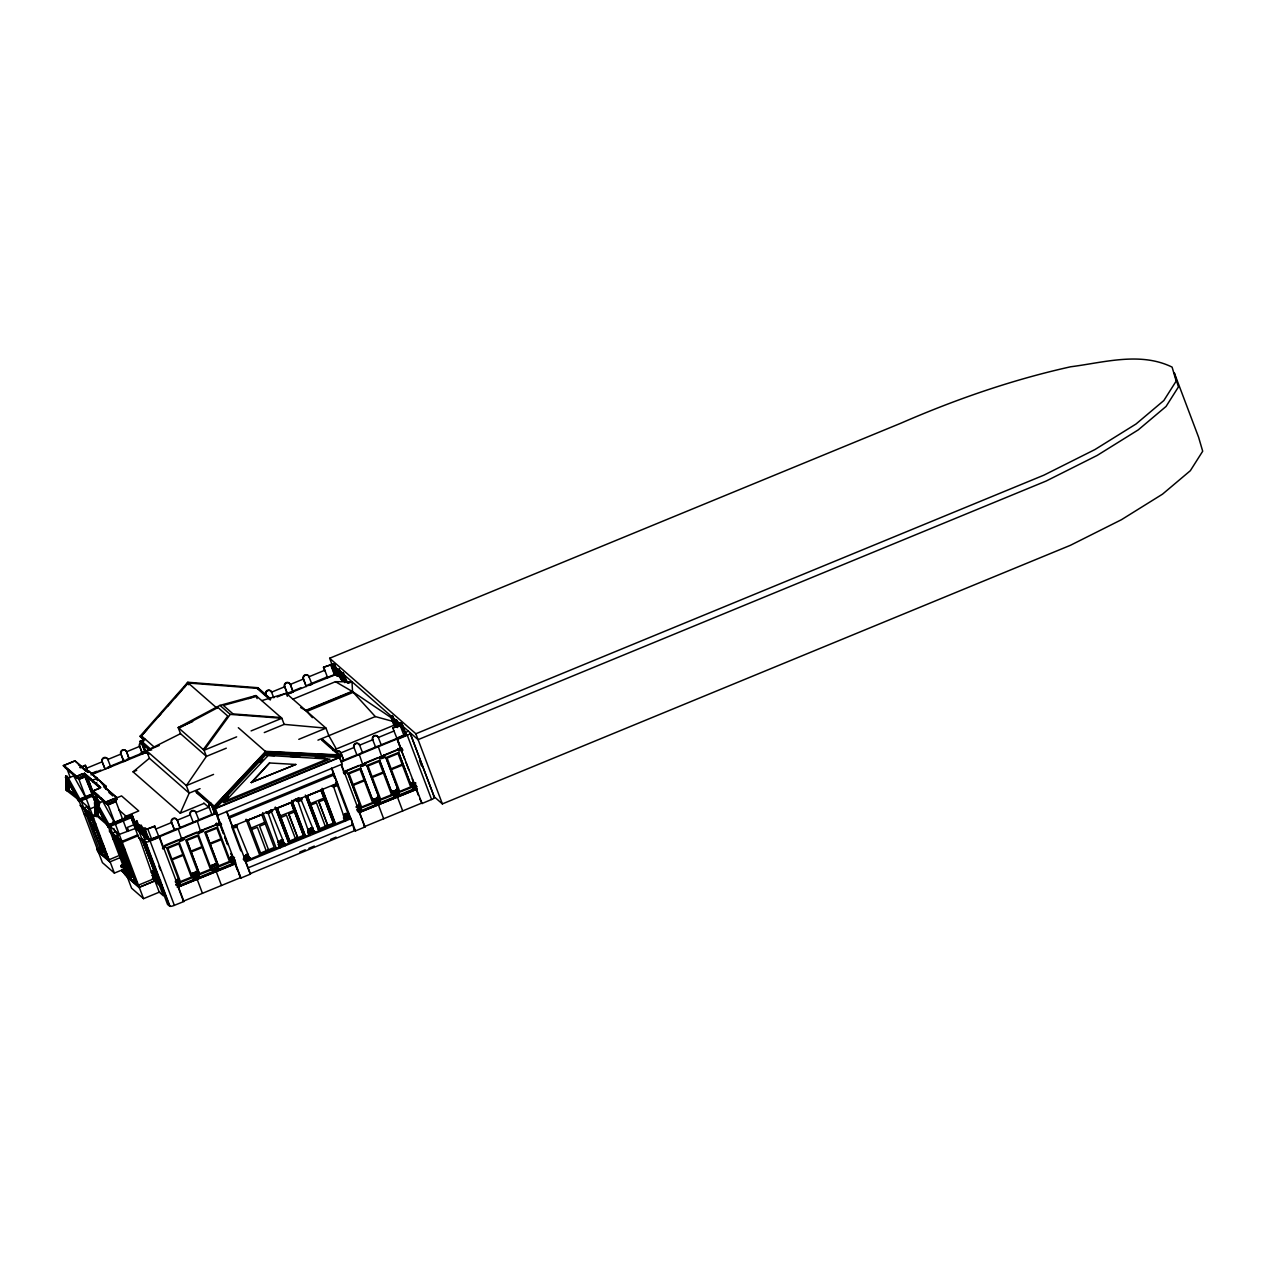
<?xml version="1.0" encoding="UTF-8"?>
<svg xmlns="http://www.w3.org/2000/svg" width="1266" height="1266" viewBox="0 0 1266 1266"><rect width="100%" height="100%" fill="white"/><g stroke="black" fill="none" stroke-linecap="round" stroke-linejoin="round"><path stroke-width="1.5" d="M164.77 845.735L165.482 846.701L164.849 845.356L165.071 846.558L162.887 847.46L164.643 846.274M346.077 771.057C347.58 774.048 346.789 767.702 343.798 773.035M360.857 765.74C365.605 765.693 366.554 763.192 365.288 763.256M379.768 757.622L384.642 756.245L384.326 755.422M142.504 840.402L155.924 875.186L153.044 876.23L155.892 875.059C152.157 876.847 150.638 874.189 155.496 874.046L152.949 875.217M144.277 836.541L144.308 836.335M339.905 757.416L266.699 753.887L265.765 751.371L340.348 754.963L340.791 755.96L339.905 757.416L215.489 808.61L212.561 806.031M203.019 831.651C191.134 836.399 204.38 829.135 203.051 830.892M398.632 750.184C398.869 747.225 400.198 753.048 397.587 749.155M232.422 826.84L232.897 827.284C234.875 823.343 239.685 825.748 236.52 824.736M266.794 812.076L267.743 812.946C273.045 806.426 273.567 814.006 270.924 809.987M295.706 799.4L296.497 799.463M296.466 799.859L297.431 800.729L302.21 798.166L302.115 799.115L301.419 798.166L297.146 800.001L297.668 800.84M336.281 784.967C339.668 785.854 330.236 787.689 332.942 786.123L337.31 784.319L336.076 782.72M372.884 798.909L375.844 798.719L378.043 796.947M378.502 797.817C369.672 801.679 372.758 801.425 378.281 797.612M391.922 791.076L394.881 790.886L397.081 789.114M392.207 791.82C398.458 790.411 398.743 790.221 392.096 791.915M132.629 816.238L132.819 817.061L108.29 827.157L95.678 804.369L96.311 816.681L97.276 816.285L109.24 826.761M193.508 877.955L192.321 875.945L193.603 877.354C208.035 873.603 189.773 875.866 194.521 879.854L199.474 877.813L198.936 876.214M231.52 863.27L232.596 864.187L230.396 860.279L234.653 859.82M397.54 791.503C402.541 793.909 393.425 797.707 392.792 793.798M413.349 789.129L412.89 787.12L416.261 785.743M332.974 785.506L332.515 786.392L333.559 785.98M271.541 811.728L268.234 813.722L266.904 812.234M297.589 800.761L296.687 800.112M336.93 783.559C338.117 785.695 337.769 782.356 336.091 783.322M296.893 800.792C297.035 802.818 303.729 799.764 300.77 799.574M123.926 871.894L124.115 873.113M158.756 877.971L155.892 877.924L158.282 881.753L160.64 880.788M183.871 838.725C174.835 840.846 181.291 842.412 183.981 839.485M279.485 846.005L278.378 844.09L279.612 845.466L285.056 843.963L279.644 846.179L285.072 843.71L283.315 842.048M309.157 833.788L314.696 831.509M343.64 817.662C344.13 820.874 352.138 817.361 349.194 816.111M191.672 873.445L196.99 871.673L195.502 871.578M179.978 840.671L180.342 841.463L179.503 839.706L183.887 837.902L184.187 838.725L179.266 839.959M98.162 803.562L97.957 801.805L98.59 804.67M77.416 798.893L66.038 790.063L65.721 776.074L67.272 776.216L79.885 799.004L79.125 801.615L92.703 796.029L95.267 802.802M97.086 814.07C94.507 821.966 95.077 803.071 94.887 801.615L96.438 801.774L109.05 824.562L108.29 827.157L94.539 802.818L94.887 801.615L107.99 825.29L107.642 826.492L132.645 816.206L132.044 815.067L109.05 824.562L107.99 825.29L132.297 815.288M373.28 798.767L375.622 798.735L377.569 797.074M392.318 790.933L394.66 790.918L396.606 789.24M411.387 783.068L414.631 782.72M234.78 826.698L236.362 825.685L248.089 854.534L243.721 856.417M282.824 842.254L284.09 842.491L279.897 844.723L278.235 841.874L278.884 841.178M271.209 811.348L282.935 840.197C272.696 844.454 282.65 843.599 282.761 840.545M299.314 800.144L300.897 799.131L312.623 827.98L308.018 829.8L309.046 828.692M343.561 814.576C342.421 817.614 355.746 810.177 343.418 815.051L333.195 785.553M336.36 784.651L336.297 783.781M267.047 812.186C268.345 814.987 265.227 811.712 271.81 810.81M267.87 813.104L267.474 812.218L271.858 810.414M192.701 877.322L192.416 876.404M211.501 869.267C211.327 867.764 215.362 872.227 218.132 867.811L217.024 867.004M158.282 881.753L155.987 878.382L157.111 879.3M257.694 689.29L257.884 687.707L187.827 682.263L140.162 736.147L143.121 739.328M122.153 870.359L123.736 871.119L122.011 869.615L121.868 871.087L125.065 873.572L125.888 875.771L122.77 871.799M76.292 776.311L63.3 765.598L76.071 776.802L82.733 773.653L83.936 775.821A4.874 2.912 79.6 0 1 84.6 775.963M76.071 776.802L82.733 773.653M82.527 774.143L84.426 773.32L100.425 787.325L84.426 773.32M105.236 802.343L116.883 797.548L105.236 802.343L92.465 791.139L100.758 787.531M226.298 748.19L206.405 756.372L180.5 733.679L146.54 750.738L149.372 758.255L133.072 771.849L180.263 813.199L189.188 793.133L200.075 788.655M279.406 846.764L280.451 847.698L278.441 844.485M164.802 846.701L162.586 848.093M217.436 824.103L218.1 824.957L220.964 824.087M192.654 875.961C193.73 878.208 201.531 872.543 195.407 874.458M344.368 772.814L346.124 771.627M379.974 757.701C382.459 757.448 386.352 754.299 384.215 755.929M379.895 757.907L384.31 756.245M226.503 811.316L232.248 826.524C231.9 828.898 238.451 827.315 236.236 826.128M267.791 813.199L271.652 810.699M297.431 801.077L297.051 800.539M301.324 798.498L297.146 800.381M301.514 799.02L297.288 800.761M313.462 829.99C314.364 831.382 307.559 833.629 308.682 831.62M332.452 785.68C331.47 787.689 335.712 784.445 336.17 784.382M343.893 817.298L349.163 815.905M144.91 841.811C143.406 843.219 142.789 840.893 145.131 842.207M183.649 838.63L180.278 840.387L183.143 839.042M218.338 824.72L221.107 823.454M400.578 724.753L392.792 728.029L397.002 738.505L404.044 735.609L400.119 725.371L401.844 724.105L405.769 734.391L403.965 735.546M203.32 749.583L227.753 716.05L217.989 707.52L178.949 728.235M336.345 748.981L328.844 735.673L325.995 728.156L284.17 724.389L281.859 718.265L230.238 714.388L204.095 750.263L206.405 756.372L186.355 785.616L189.188 793.133L149.372 758.255M267.126 812.092L266.161 812.107M271.573 810.382L272.601 810.525M278.378 841.399C277.127 844.644 287.588 838.076 280.182 840.482M121.362 866.83L122.327 865.944M146.856 729.691L140.415 736.97L141.206 737.097M158.456 716.588L161.019 713.676M167.46 706.396L171.321 702.029M175.183 697.661L181.624 690.366M184.203 687.454L187.827 682.263L188.792 684.795M149.198 749.868L140.431 742.177L140.083 741.259L144.118 739.597L140.162 736.147L141.476 735.894L188.238 683.007L257.03 688.34L270.323 699.987M216.28 813.927L213.653 806.996L265.765 751.371L266.335 752.89M285.008 752.653L265.749 751.735L213.59 807.122L195.977 791.693L197.148 791.203L214.54 806.442L215.489 808.61L266.699 753.887M228.244 796.33L222.943 801.979L327.214 759.078M259.989 762.401L262.632 759.568M267.553 756.15L223.892 802.818L329.983 759.157L266.604 755.327L274.406 755.707M251.269 782.451L269.5 762.971L295.817 764.458L251.269 782.451L295.817 764.458M251.538 782.689L269.5 762.971M345.697 772.561L343.735 773.573M364.719 764.727L361.886 765.93M218.1 824.957C215.647 822.267 219.524 827.378 221.582 824.72M175.357 882.022L177.92 880.012M211.992 867.843C210.9 869.837 217.705 867.574 216.787 866.213M243.816 857.335C246.87 858.016 249.196 853.363 248.183 855.705L250.003 859.519M365.067 763.984L360.683 765.297M310.55 828.027L312.797 828.091L307.685 830.67L311.658 829.784L312.844 828.344L311.879 828.391L313.398 830.939L309.569 832.506L308.746 831.746M343.577 815.351C343.577 819.086 351.552 810.319 348.008 815.431M99.017 787.911L100.425 787.325M121.916 866.15L121.394 866.609A4.447 1.044 -20.7 0 0 122.153 867.4L125.065 866.83M123.055 869.156L122.533 869.615A4.573 1.076 -20.7 0 0 122.802 870.422L125.476 870.058M144.182 842.634L144.846 843.219M156.319 875.455L155.417 876.468L157.316 876.325M198.73 832.775L199.379 833.629L198.904 832.363M278.631 842.048C276.684 844.327 284.723 841.732 282.888 840.592M308.303 829.847C306.198 832.411 315.535 828.819 312.085 828.407M343.814 815.225C341.709 817.804 351.046 814.196 347.58 813.801M161.763 886.738L152.474 878.667L156.066 876.737M161.969 884.823L160.655 885.836L162.111 885.25M84.189 808.942L80.106 805.35L93.083 816.728L109.794 861.924L120.27 857.604M257.03 688.34L257.884 687.707L270.766 698.99M156.177 875.597L155.576 876.499L157.633 876.23M122.296 864.631L121.299 865.438A3.877 0.902 -20.7 0 0 121.726 866.039L123.198 865.881M202.18 831.208L199.3 832.553L202.734 830.464M374.657 800.777L375.1 801.995L378.914 800.428L380.291 801.362L374.768 803.356M156.319 874.679L155.164 875.613L157.348 875.486M122.058 864.631L120.919 865.628A4.447 1.044 -20.7 0 0 121.694 866.197L123.498 865.944M332.499 785.964L337.025 784.414L335.996 784.224M156.446 874.521L155.386 875.597L157.49 875.376M234.542 857.62L229.89 858.665M399.518 748.918L401.085 748.728L397.366 738.869M403.031 750.042L399.328 751.023M415.802 783.021L411.228 784.224L415.533 783.163M251.111 730.909L281.859 718.265L255.954 695.572L219.952 705.384L178.189 727.554L180.5 733.679M230.95 857.035L232.074 856.496M152.316 871.04L154.12 870.28M155.291 870.961L151.16 871.973M309.173 828.565L307.986 830.1M230.887 856.908L232.2 856.322M233.878 857.082L229.7 857.984M234.163 857.826L229.985 858.728M152.442 870.881L153.819 870.28M399.012 750.184L402.097 749.551M218.543 823.343L219.667 822.884M220.79 824.15L218.464 824.799M344.858 774.08L346.409 772.339L343.956 773.463M401.512 749.266L398.853 749.741L402.066 749.029M176.797 883.621L178.633 881.88M415.913 785.205L411.877 785.917M337.231 676.044L335.68 674.683L331.882 664.476L333.512 663.827L335.063 665.188L338.892 675.348L337.231 676.044L333.385 665.869L331.834 664.444L323.463 667.309L333.195 663.97M335.712 674.62L311.768 684.099M151.398 839.105L158.804 836.525L154.61 826.033L146.84 829.198L145.052 827.79L143.374 828.47L147.22 838.646L143.295 840.26L167.587 904.525L169.976 906.187A3.608 0.839 -20.7 0 0 173.363 905.728L183.934 901.487L159.658 837.222L158.456 836.209L148.771 839.991L144.925 829.831L143.374 828.47M334.446 674.636L335.854 674.145M151.683 839.342L149.151 839.912L145.242 829.689L147.837 829.183L151.762 839.421M175.594 881.025L177.082 879.474M233.371 857.272L230.08 857.762M160.117 880.281L156.573 882.26L160.165 880.329M344.684 813.959L346.061 813.421M152.474 878.667L153.772 877.655L160.592 883.636M63.3 765.598L74.931 760.819L86.911 771.295L74.931 760.819M91.184 779.809L87.022 776.169L78.998 779.318L77.875 778.368A4.874 2.912 79.6 0 0 77.21 778.226L64.677 767.243L64.012 765.471L74.488 761.167M329.651 658.257L900.806 423.24C955.624 399.376 1012.278 379.721 1070.688 366.776C1103.905 362.535 1140.255 351.537 1172.094 367.108L1176.193 381.066L1163.834 400.547L1136.029 423.999L1094.963 449.541L1043.928 475.146L415.865 733.758L329.651 658.257L331.882 664.144M145.448 739.376L141.412 741.037L151.683 750.042M79.964 767.449L85.249 765.281L88.161 772.371M80.312 767.766L85.597 765.598M192.654 721.604L178.189 727.554L204.095 750.263L236.647 736.859M248.706 698.547L255.954 695.572L257.109 698.626M333.385 665.869L335.063 665.188M86.484 768.256L102.214 761.784L105.173 769.285L102.04 761.626A3.07 2.959 -48.8 0 1 103.765 757.638A3.07 2.959 -48.8 0 1 107.657 759.315M139.656 746.386L126.537 751.782L129.306 759.125M324.713 670.284L308.983 676.756L311.942 684.257L305.976 686.251M86.499 771.279L88.319 770.709L106.328 786.487L104.208 787.199L113.513 795.349M87.86 771.057L86.452 771.643L78.476 764.664M64.012 765.471L76.53 776.438L82.986 773.795L83.936 775.821L85.344 775.235A4.874 2.912 79.6 0 1 86.025 775.378C88.272 776.185 85.471 777.64 84.648 775.868M82.812 774.381L84.68 773.463L85.344 775.235L98.748 786.961M68.633 780.457L68.775 790.111L78.017 798.197M91.089 773.573L96.564 771.326M140.431 753.27L145.922 751.023M159.231 745.516L146.54 750.738L186.355 785.616L213.558 774.412M277.112 696.996L286.179 693.277L325.995 728.156L298.792 739.344M92.196 773.668L100.837 770.108M107.768 767.259L125.065 760.138M126.806 759.426L145.843 751.593M288.79 692.771L300.897 687.786M307.828 684.938L326.865 677.104M104.809 768.968L110.775 766.974L107.816 759.473L120.935 754.077L123.704 761.42M146.128 751.972L142.615 753.887L139.83 746.544A3.07 2.975 -48.8 0 1 141.555 742.556L145.4 752.732L91.01 774.887M287.271 693.942L293.221 691.964L287.619 694.259L284.85 686.916A3.07 2.959 -48.8 0 1 286.575 682.928A3.07 2.959 -48.8 0 1 290.468 684.605L293.221 691.964M327.277 677.484L335.253 674.208M340.728 671.898L340.396 672.04A3.608 0.839 -20.7 0 0 339.858 671.882M335.68 674.683L337.357 674.003M68.775 790.111L78.365 798.055L67.462 778.432L73.65 775.884L85.36 797.058M93.779 776.248C103.812 780.489 88.446 777.815 93.383 782.277A3.466 3.339 -48.8 0 1 94.38 782.625M292.604 699.323L335.474 681.694L351.995 681.773L352.534 691.6L375.29 716.572L393.679 721.604M341.282 679.589L342.959 678.908M341.899 680.127L337.326 669.382L340.665 679.051L341.899 680.127L343.561 679.431M96.754 782.863L95.346 783.448A3.466 3.339 -48.8 0 0 94.903 782.989M133.072 771.849L136.696 770.361M348.403 683.244L351.995 681.773M92.465 791.139L99.618 788.37M116.298 797.39L104.334 786.898L106.328 786.487M97.672 797.232L93.368 793.466L79.885 799.004L78.824 799.748L79.141 801.473L66.512 778.827L67.161 791.139M99.698 801.932L91.326 794.605L78.824 799.748L65.721 776.074L66.038 790.063M305.628 710.448L352.075 691.331M300.643 707.552L306.087 710.717L352.534 691.6L394.375 719.848M306.752 711.445L353.198 692.328M95.567 798.719L98.89 805.002M97.862 801.014L96.881 801.125L97.704 803.435M264.277 732.571L284.17 724.389M98.289 802.122L97.292 801.236L99.476 803.942M94.776 793.165L99.428 803.087L98.368 802.233L98.795 804.258M85.772 809.338L84.727 809.781L87.971 813.832L89.775 813.088M94.934 806.853L90.092 808.847L80.787 800.698M116.298 798.055L121.552 795.903L138.738 810.968L124.764 816.712M97.783 805.999L97.941 815.652L107.183 823.755M116.171 797.675L116.836 799.463L106.376 803.768L93.842 792.785L93.178 791.013L98.732 795.887M85.851 810.651L86.61 812.63L88.398 811.902M96.216 794.399L108.148 804.86L115.918 801.663L116.298 800.112A4.874 3.735 52.6 0 1 116.836 799.463M90.139 813.468L90.519 814.481M89.57 814.987L86.895 816.079L83.809 813.389M91.595 816.095L93.462 818.39M78.777 800.08L80.739 805.239L92.703 815.715L96.184 814.291M95.852 814.56L92.291 816.032L92.671 817.029L96.232 815.573M93.083 816.728L96.564 815.288M97.941 815.652L106.217 822.441M317.956 740.151L375.29 716.572M322.719 739.534L321.564 740.009L338.956 755.248L340.348 754.963L322.719 739.534L334.873 750.785M118.925 835.243L115.143 831.92L111.946 833.234L112.832 834.025M135.177 824.213L127.344 827.426L128.531 830.575M114.225 835.497L115.048 837.111L117.532 836.082M117.39 835.956L115.586 836.699L116.345 838.693L118.149 837.95L132.724 876.689L135.335 878.968M118.782 838.567L118.624 840.244L120.824 841.273L118.181 839.073M180.263 813.199L203.858 803.483M332.705 750.469L393.805 725.323M400.246 726.7L398.964 723.313L400.626 722.617L402.177 723.978L406.006 734.138L396.638 738.205L422.069 803.499L432.466 799.115A3.608 0.839 -20.7 0 0 434.412 797.374L410.137 733.125A3.608 0.839 -20.7 0 1 408.19 734.85L397.793 739.233M139.07 831.493L140.748 830.812M109.794 861.924L97.672 851.306L96.865 849.185L109.272 859.582M99.935 848.41L101.897 847.603L103.306 848.837L101.327 849.644L99.935 848.41L100.615 850.23L102.91 852.429L104.587 852.018L89.696 813.025M141.349 831.351L139.687 832.031L135.114 821.286L138.453 830.971M144.925 829.831L146.587 829.135M395.261 726.874L390.688 716.129L394.043 725.798L395.261 726.874L396.938 726.193M402.177 723.978L400.499 724.658L398.964 723.313M119.7 840.402L120.729 839.975M154.974 826.35L147.568 828.945M400.198 725.45L392.792 728.029M101.739 849.328L86.958 812.487L100.457 848.204L101.739 849.328L103.195 848.726M138.073 835.892L137.693 834.895L121.457 841.573L121.837 842.57L138.437 835.592M97.751 851.369L110.079 861.703L114.383 873.097L121.362 870.233M101.138 850.024L100.093 850.451L102.087 853.047L105.094 851.812M100.03 851.955L81.214 801.062M155.86 829.008L171.59 822.536L174.534 830.053L180.136 827.742L177.367 820.4A3.07 2.959 -48.8 0 0 173.489 818.706A3.07 2.959 -48.8 0 0 171.749 822.71L174.534 830.053M394.043 731.004L378.312 737.477L381.272 744.978L375.306 746.972M103.986 850.641L102.008 851.464L101.327 849.644M101.612 851.765L103.875 850.546M145.448 834.943L143.786 835.623L139.26 824.878L139.782 827.204M107.04 853.98L107.214 856.006L105.173 854.898L107.167 857.493L108.211 857.066M404.487 732.792L408.412 731.178M143.786 841.843L142.52 840.64L146.935 852.034M106.344 857.493L87.544 806.6M176.971 828.581L149.246 840.418L134.971 827.917M193.081 822.188L179.962 827.584L177.177 820.241L190.296 814.845L193.255 822.346L198.857 820.036L195.898 812.535L209.017 807.138L211.976 814.639L214.777 813.5L210.931 803.324A3.07 2.975 -48.8 0 0 209.206 807.297M198.667 819.877L211.786 814.481M356.775 754.837L343.656 760.233L340.886 752.89L354.005 747.494L356.949 754.995L362.551 752.684L359.591 745.183L372.71 739.787L375.67 747.288M362.377 752.526L375.496 747.13M381.082 744.835L406.497 734.565M143.295 840.26L145.701 841.922A3.608 0.839 -20.7 0 0 149.087 841.463L159.658 837.222M340.681 752.732A3.07 2.975 -48.8 0 0 336.835 751.039L337.199 751.371A3.07 2.975 -48.8 0 1 341.045 753.048L343.83 760.391L341.029 761.546L339.114 756.451M216.85 813.152L151.05 840.213L145.163 835.069M341.14 762.005L406.94 734.929L404.471 732.792M124.353 852.018L125.065 853.284M118.007 855.99L108.987 859.804L96.865 849.185M213.748 811.712L217.815 815.272L342.231 764.078L339.604 757.147L215.188 808.341L196.325 792.595M228.608 816.855L333.591 773.668M229.099 818.168L334.082 774.966M165.893 844.881L177.889 839.944M184.931 837.048L196.926 832.11M203.968 829.214L220.062 823.217L162.697 847.017M347.106 770.314L359.101 765.376M364.418 763.176L378.138 757.543M383.456 755.359L400.594 748.301M147.252 852.888L155.132 872.749M220.49 822.837C214.872 823.185 219.809 827.632 217.388 824.435M343.339 772.292L401.939 748.159M183.823 838.393C186.498 837.87 180.706 837.222 179.329 840.102M198.794 832.205C212.751 825.258 189.441 837.127 202.449 830.1M219.888 823.517L217.831 824.372L216.897 823.565M380.259 758.049L384.326 755.865M401.338 748.839L399.296 749.678L398.046 748.491M220.078 823.96L217.61 824.53L217.815 825.559M344.194 772.371L346.567 771.912M365.114 763.651L361.221 765.883L365.288 763.699M166.621 847.84L179.361 842.697L192.559 877.623L179.819 882.766L166.685 847.903M347.834 773.289L361.032 808.214L347.834 773.289L360.573 768.13L373.771 803.055L357.265 809.496M366.934 765.519L380.069 800.381L366.871 765.455L379.61 760.296L392.808 795.222L374.657 802.343L373.771 801.615M385.972 757.685L399.106 792.548L385.908 757.622L398.648 752.463L411.846 787.389L393.694 794.51M167.792 848.347L178.838 843.884L182.858 854.534L171.891 859.044L167.872 848.41M186.83 840.513L197.86 836.066L201.88 846.701L190.85 851.148L186.83 840.513L190.929 851.211M205.867 832.68L216.897 828.233L220.917 838.867L209.887 843.314L205.867 832.68L209.887 843.314M349.005 773.779L360.035 769.332L364.054 779.967L353.103 784.477L349.084 773.842M387.079 758.112L398.046 753.602L402.129 764.3L391.162 768.81L387.143 758.176M293.775 800.001L298.808 797.928M299.108 797.928L296.197 799.131L297.399 800.286L301.466 798.656M232.248 826.524L337.231 783.322L331.486 768.114M248.073 820.162L261.856 814.624L248.073 820.162L260.59 853.078L274.247 847.445L261.745 814.529M277.27 808.135L291.053 802.612L294.013 810.446L280.229 815.969L277.27 808.135L289.677 840.956L280.91 817.567L286.448 815.146L295.437 838.725M307.258 795.792L321.042 790.269L324.001 798.102L310.328 803.72L307.258 795.792L319.665 828.629L310.787 805.129L316.437 802.802L325.315 826.302M337.041 783.591L332.942 786.123M277.381 808.23L291.053 802.612L303.444 835.433L289.677 840.956M307.369 795.903L321.042 790.269M237.28 825.479L232.406 826.429M332.895 785.68L336.993 783.986M132.724 876.689L131.284 877.275L128.309 873.271L131.553 873.587M128.309 873.271L129.702 874.49L131.68 873.682L130.271 872.464M128.99 875.091L130.461 877.908L133.452 876.673L119.969 840.956M383.092 772.133L372.062 776.58L368.042 765.946L379.009 761.436L383.028 772.07M128.673 877.037L109.857 826.16L119.257 834.389L137.266 827.758L135.589 828.455L131.221 817.836L138.706 837.775L146.903 844.96M132.36 875.502L130.382 876.309L129.702 874.49M129.987 876.626L133.231 875.502M172.144 859.82L183.174 855.373L191.388 877.116L180.358 881.579L172.208 859.883M191.182 852.002L202.212 847.54L210.425 869.283L199.395 873.746L191.182 852.002L199.458 873.793M210.203 844.169L221.249 839.706L229.463 861.45L218.432 865.912L210.203 844.169L218.432 865.912M353.356 785.268L364.386 780.805L372.6 802.565L361.57 807.012L353.42 785.331M268.487 849.676L259.609 826.192L265.274 823.865M288.806 814.18L297.684 837.665L288.806 814.18L294.567 811.949L303.444 835.433M318.921 801.932L327.688 825.321L318.81 801.837L324.571 799.606L333.449 823.09L319.665 828.629M151.414 872.828L154.626 872.037M136.111 880.645L133.547 879.759L135.541 882.355M155.386 874.062L153.408 874.869L151.398 871.957L139.687 838.614M135.003 882.576L136.586 881.927L135.304 880.804M155.686 874.616L151.809 875.217L154.278 878.113L156.636 877.148M156.129 875.787L153.772 876.752L152.711 875.819M156.937 878.857L159.516 877.797M138.437 885.124L126.03 874.727L126.837 876.847L138.959 887.466L154.958 880.788M158.234 882.244L154.151 878.667L138.073 885.282L138.88 887.403L154.674 880.994L161.431 886.912M196.831 872.211C195.47 875.55 186.672 875.74 197.037 872.179M210.852 866.498L216.075 864.346M230.317 858.142L231.187 858.886L233.719 857.842M356.569 807.281L359.481 805.54L356.395 807.534M378.914 800.428L378.154 798.403L374.34 799.985L375.1 801.995L379.23 799.574M412.02 783.891L414.979 783.227M391.637 794.731L380.607 799.178L372.378 777.435L383.424 772.988L391.574 794.668M175.974 884.064C179.899 881.247 181.655 884.57 176.37 885.25M193.112 874.553L196.926 872.97L197.686 874.996L193.872 876.563L192.005 873.429M212.15 866.719L215.964 865.137L216.723 867.163L212.91 868.745L211.28 865.976M193.445 876.911L198.556 875.328M212.466 869.077L217.42 867.036L218.132 867.811M231.504 861.244L234.811 859.883M357.329 809.306L359.876 808.262L359.117 806.236L356.664 807.455M394.137 794.162L397.951 792.595L397.192 790.585L393.378 792.152L393.71 793.798M412.225 786.154L416.055 785.284M176.132 884.538L179.519 883.146M211.596 869.789L198.857 874.948L185.659 840.023L198.398 834.864L211.533 869.726M231.678 861.687L234.97 860.342L231.631 861.735L230.491 860.738L232.074 862.826L235.381 861.466M357.439 809.971L360.81 808.578L361.649 811.095L360.588 810.145M380.322 801.077L374.72 803.388L380.322 801.077L378.676 799.78M398.885 792.912L393.251 794.494M176.259 884.997L179.994 883.478L178.712 882.228M231.583 862.288L235.27 860.753M139.228 887.244L127.265 876.768L131.569 888.162L143.549 898.654L159.753 891.976M193.682 878.161L199.031 875.661M218.069 867.827L212.577 870.09M231.757 862.494L235.349 861.007M357.091 810.636L361.285 808.911L359.686 807.581L361.269 809.196L357.661 810.683M393.758 795.554L399.36 793.26L397.714 791.946M412.827 787.674L416.53 786.139M176.465 885.456L179.883 883.779M193.872 878.319L199.015 876.199L197.433 874.363M218.037 868.112L212.767 870.28M235.381 861.244L231.947 862.652L230.523 861.434M248.183 855.705L244.37 857.272L245.05 859.06L248.864 857.493M279.216 842.934L283.046 841.368C286.353 845.34 275.418 843.805 279.897 844.723M312.718 829.151L308.904 830.718L309.569 832.506M413.001 787.879L416.609 786.408M357.772 810.873L361.206 809.465L360.003 808.499M413.191 788.053L416.625 786.645M416.625 786.866L413.333 788.227L412.21 787.135M179.25 885.472L194.679 879.126M198.287 877.639L213.717 871.293M217.325 869.805L232.754 863.459M360.462 810.905L375.891 804.559M379.499 803.071L394.929 796.725M398.537 795.238L413.966 788.892M177.05 887.007L180.358 885.646L179.25 883.557M235.049 863.143L235.523 863.839L178.095 887.055L235.207 863.554L240.524 877.655L183.412 901.155L177.936 886.643L235.887 862.826M344.241 817.14L345.08 817.899C352.866 811.585 351.631 827.157 355.066 830.512L250.082 873.714M358.357 812.44L417.147 788.227M243.515 858.427L244.607 859.408L249.703 857.762M279.454 845.071L284.549 843.425M308.049 831.873L309.141 832.854L314.237 831.208M344.748 818.675C356.11 812.218 344.922 821.175 343.561 817.266M359.307 812.503L416.72 789.272L359.307 812.503L364.624 826.587L421.736 803.087M244.797 860.516L250.193 858.301L248.611 856.781M309.331 833.962L314.728 831.746L313.145 830.227L314.759 831.493M350.239 817.14L344.716 819.149M250.114 858.316L244.971 860.658L243.404 859.234M249.766 859.266L279.96 846.843M284.961 843.979L279.833 846.321L278.33 844.881M344.89 819.308L350.16 817.156M259.562 855.025L276.257 848.299L262.758 812.582M305.454 836.288L288.759 843.014L275.228 807.265L276.447 808.341M283.568 845.356L288.964 843.14L275.371 807.391M288.964 843.14L308.92 834.927M313.936 832.854L318.969 830.797L305.359 795.048M346.204 819.577L318.747 830.67L305.897 796.71M245.604 862.035L350.587 818.849M299.836 852.05L305.264 849.803M308.888 848.315L314.316 846.084M330.6 839.39L336.028 837.143M238.72 873.603L240.951 878.018L250.51 874.094L226.915 811.664M354.132 829.705L355.493 830.892L365.051 826.951L341.456 764.537M433.447 796.092L442.372 803.91L1070.435 545.298L1121.47 519.693L1162.52 494.151L1190.341 470.699L1202.7 451.218L1198.601 437.245L1174.326 372.995L1178.424 386.953L1166.065 406.449L1138.245 429.886L1097.179 455.428L1046.159 481.033L418.081 739.66L334.857 666.739M154.784 871.309L151.873 872.084M155.069 872.068L151.445 872.717M175.373 881.168L177.746 879.364M175.657 881.911L178.015 880.107M270.054 812.186L268.471 812.645M414.33 782.799L410.975 783.401M356.585 806.569L358.531 804.907M345.112 813.816L346.33 813.389M142.583 839.042L139.846 839.564M154.8 872.179L152.648 872.86M401.686 749.709L399.866 750.184M162.475 848.109L164.026 846.875M162.792 848.948L165.071 847.397M357.376 809.322L360.193 807.407M356.11 806.79L359.006 804.78M334.825 785.537L333.164 785.68M280.53 840.402L282.935 840.197M261.983 700.557L286.179 693.277L287.319 696.284M256.776 696.3L223.354 705.415L233.055 713.929L281.02 717.521M246.031 854.582L248.278 854.439L243.927 856.623M310.819 827.996L312.623 827.98M246.284 854.55L248.089 854.534M145.068 842.254L143.691 842.349M121.663 867.416L124.337 867.052M140.716 838.693L139.482 838.583M244.18 857.288L248.516 855.31L247.55 854.961M216.723 824.372L216.09 823.454M214.524 863.744L216.027 863.839L210.662 865.817M139.687 838.725L140.526 838.741M375.037 801.853L374.071 801.9M384.373 756.388L383.962 757.907L380.259 758.888M346.362 772.671L346.029 771.817M214.777 863.839L215.726 864.092L211.042 865.596M195.739 871.673L196.689 871.926L192.195 873.698M384.263 756.593L384.579 757.432L384.104 756.15M393.109 794.067L398.268 791.741M232.612 826.92L236.789 825.052M88.319 770.709L105.758 786.313M292.715 753.033L310.059 753.871M317.766 754.235L337.025 755.169M340.791 755.96L266.208 752.368L214.033 808.119L213.59 807.122M290.025 756.451L299.773 756.926M315.376 757.669L325.14 758.144M215.869 864.377L214.492 865.96L210.947 866.561M365.399 764.838L361.174 766.579M104.334 786.898L116.883 797.548M143.723 836.335L144.371 836.826L144.102 835.861M179.804 841.368L179.519 840.181M384.437 757.005L384.199 755.96M271.589 811.015L267.411 812.899M248.943 856.544C249.829 859.377 240.904 858.253 245.05 859.06M84.933 776.09L84.331 775.71A4.874 2.912 79.6 0 0 83.651 775.567L77.21 778.226L76.53 776.438M200.344 830.702L197.306 821.191M84.49 775.789L92.244 794.288L85.328 776.501L78.872 779.16L92.703 815.715M335.474 681.694L352.534 691.6M216.581 823.185L217.974 824.34M216.169 823.818L217.151 824.672M201.927 829.752L203.225 830.892M217.404 867.89L217.989 869.536M211.28 869.03L213.558 872.021L211.976 869.726L213.036 870.66L217.974 868.381M197.259 873.904L199.094 875.645M197.686 874.996L196.768 874.094M198.446 876.009L194.014 878.493L192.242 876.863M193.445 878.92L194.521 879.854M178.886 882.671L179.962 883.763M178.142 882.465L177.81 880.82M179.281 884.728L180.358 885.646M125.065 873.572L122.216 871.483M330.521 664.397L334.351 674.572M338.734 671.36L335.284 668.353L338.069 675.696L341.504 678.703L339.43 673.195M396.195 721.699L393.33 719.183L396.1 726.526M400.863 725.782L397.413 722.775L398.806 726.447M346.441 681.947L347.659 683.023L343.086 672.278L343.529 674.24M407.272 735.245L431.627 799.558M345.602 682.295L342.722 679.779L339.953 672.436L342.817 674.952L345.301 681.883M326.438 676.74L327.672 677.785L323.827 667.625M311.942 684.257L309.141 685.412M381.557 756.134L378.328 746.703M411.782 787.325L398.584 752.4M379.61 760.296L392.808 795.222M422.069 803.499L419.837 799.083M362.551 752.684L359.75 753.84M362.519 763.968L359.291 754.536M360.573 768.13L373.771 803.055M258.137 688.53L269.642 698.61M336.297 782.499L337.231 783.322M323.036 789.161L322.102 788.338L335.553 823.96L318.969 830.797M364.197 826.223L365.051 826.951M219.952 705.384L230.238 714.388M351.948 823.913L352.882 824.736L247.899 867.922M188.238 683.007L217.198 708.359M238.325 727.713L265.749 751.735M333.449 823.09L320.931 790.174M292.098 800.682L293.047 801.505M264.705 822.362L251.143 828.075M246.316 819.529L247.25 820.352M251.712 829.578L257.362 827.268L266.129 850.657M141.476 735.894L154.262 747.098M140.083 741.259L150.322 750.232M199.363 794.462L203.763 798.324M206.69 800.887L209.634 803.467M145.321 751.26L148.85 754.346M203.826 803.024L209.745 808.199M145.4 752.732L141.206 742.256A3.07 2.975 -48.8 0 0 139.482 746.212L142.425 753.729M214.777 813.5L210.567 803.008A3.07 2.975 -48.8 0 0 208.858 806.98M198.857 820.036L193.255 822.346M181.497 838.456L178.269 829.024M101.185 782.72L106.297 788.386A4.874 3.735 52.6 0 0 105.743 789.05M108.86 792.469L112.848 795.966M99.492 787.088L95.472 783.622M145.289 830.955L141.839 827.932L144.609 835.275L148.059 838.298M162.459 846.289L159.231 836.858M119.02 810.05L127.819 817.773M136.364 827.347L142.235 832.506M139.292 830.623L136.427 828.106L133.642 820.764L136.522 823.28L138.595 828.787M101.517 798.34L106.376 803.768A4.874 2.912 79.6 0 1 107.04 803.91L108.148 804.86M92.845 790.807L105.458 801.853M72.352 773.494L65.61 767.623A4.874 3.735 52.6 0 0 64.677 767.243M74.884 775.662L78.998 779.318M94.143 797.279L99.872 802.296M99.808 802.929L91.326 794.605M112.753 821.887L115.412 824.229L102.799 801.441L96.627 803.973L107.436 823.517M89.016 809.053L86.499 806.838L83.303 808.151L83.683 809.148M119.89 840.007L121.172 841.13M92.45 816.428L89.807 814.228L91.753 816.712M113.101 834.626L115.048 837.111M84.537 809.844L92.671 817.029M112.326 834.247L109.272 830.892L122.232 842.27L143.549 898.654M113.18 834.943L121.837 842.57M85.17 810.936L86.674 812.25L86.23 811.095M93.557 818.263L92.26 817.14L105.758 852.857M86.61 812.63L87.971 813.832M93.193 818.422L91.089 815.225M116.345 838.693L114.984 837.491L116.614 838.472L130.113 874.189M120.207 842.08L121.568 843.267M93.209 821.618L95.773 823.865M112.975 838.931L115.538 841.178M121.853 846.717L124.938 849.407M183.079 900.743L183.934 901.487M95.472 827.363L96.691 828.423M161.985 885.978L153.882 878.873L154.674 880.994M104.35 850.847L105.569 851.923M132.724 875.708L133.943 876.768M134.133 877.702L135.415 878.826M134.892 879.047L133.5 877.813L134.18 879.633M105.806 854.787L107.214 856.006M100.584 851.717L102.087 853.047M130.461 877.908L128.958 876.578L129.987 876.151L129.512 874.869M126.03 874.727L138.152 885.345L138.959 887.466M114.383 873.097L102.419 862.621L81.103 806.236M397.366 796.836L402.699 810.92M378.186 804.242L378.661 804.939L377.79 803.783M216.169 871.388L221.487 885.488M197.132 879.221L202.449 893.321M398.822 749.282L399.328 750.168M384.12 754.789L385.038 755.596M412.779 785.917L412.447 784.271M365.099 762.607L366.001 763.43M398.078 792.516L399.328 793.529M397.113 791.851L397.951 792.595M398.078 792.832L399.724 795.428L398.663 794.494M398.157 793.133L399.201 794.067L394.264 796.092L393.33 795.222L394.77 797.453L393.14 795.001M377.3 797.659L378.154 798.403M346.061 770.44L346.963 771.263M379.04 800.666L380.686 803.261L379.626 802.327M379.12 800.951L380.164 801.884L375.227 803.926L374.103 802.834M374.166 802.818L375.733 805.287L374.182 802.992M360.082 808.784L361.126 809.718M138.595 837.048L139.956 838.741M139.371 838.282L139.798 838.598M142.9 841.51L143.833 842.333L143.612 841.51M155.829 875.771L157.411 878.509M155.797 878.841L157.759 880.392M153.233 877.18L154.278 878.113M336.186 783.464L337.31 784.319M347.39 813.785L348.229 814.544L344.415 816.111L345.08 817.899M350.128 817.646L348.973 816.396M343.45 818.073L345.634 820.874L343.972 818.453M295.769 799.732L297.051 800.777M313.462 831.002L314.538 832.965M308.129 832.284L309.141 832.854M309.679 834.278L307.939 832.68L310.138 835.481L308.635 833.345M266.097 811.949L267.047 812.819M283.806 842.919L284.977 844.2M282.872 842.396L285.404 845.672L284.359 844.723M248.959 857.272L250.193 858.301M243.594 858.823L244.749 859.804C256.08 854.455 246.158 861.735 244.607 859.408M243.468 859.218L245.145 860.833L249.544 872.274M361.079 765.044L360.889 766.246L361.174 765.392M132.803 817.061L134.481 820.415M306.087 710.717L312.417 717.648M358.753 811.617L359.607 812.772M215.489 808.61L217.815 815.272M67.051 768.858L70.263 777.546M383.74 756.672L380.56 757.923M393.979 795.713L399.249 793.545M374.958 803.546L380.211 801.378M99.381 802.454L99.318 803.467M343.672 771.722L341.488 765.661M73.586 790.206L75.359 793.402M99.365 804.622L99.112 803.973M98.02 802.739L97.435 800.618L99.413 804.78M343.213 676.361L341.409 672.974L344.763 682.643M340.791 672.088L339.035 668.685L339.304 670.3M142.678 827.584L140.922 824.91M231.187 858.886L231.947 860.912M198.556 832.348L198.794 833.392M415.865 733.758L442.372 803.91M410.137 733.125L434.412 797.374M419.505 760.55L421.594 766.057M400.626 722.617L403.838 731.099M399.645 726.098L396.511 719.753M397.967 726.795L394.834 719.721L395.356 722.047M397.445 727.554L392.365 715.448L392.682 717.062M398.331 742.177L401.1 749.519M401.971 751.925L404.709 759.173M405.959 762.369L408.728 769.712M412.21 778.891L413.586 782.562M416.372 789.905L418.445 795.412M343.656 674.604L345.745 680.111M333.512 663.827L335.443 668.923M331.059 664.634L334.904 674.794M378.344 804.654L383.661 818.754M323.463 667.309L324.745 670.695M306.34 686.568L303.571 679.209A3.07 2.959 -48.8 0 1 305.296 675.221A3.07 2.959 -48.8 0 1 309.189 676.899M331.898 768.462L355.493 830.892M333.322 774.618L334.715 778.289M336.091 781.961L349.97 818.691M287.445 694.1L284.676 686.758L271.557 692.154L273.82 697.819M322.482 789.873L335.348 823.85M312.306 828.771L312.971 830.559M291.955 800.555L305.565 836.304M291.813 800.428L305.343 836.193M282.619 840.988L283.299 842.776M246.031 819.276L259.767 855.151M247.772 855.325L248.437 857.114M231.994 827.473L240.825 850.863M216.676 813.769L240.951 878.018M216.344 813.358L220.062 823.217M217.214 816.697L219.983 824.039M221.376 827.711L223.449 833.218M224.842 836.889L227.611 844.232M231.092 853.411L232.469 857.082M235.254 864.425L237.328 869.932M220.759 826.492L223.496 833.74M224.873 837.364L227.611 844.628M231.029 853.695L232.406 857.319M142.314 737.967L143.628 741.417M143.042 743.791L146.476 752.89M154.61 826.033L155.892 829.42M149.135 838.488L174.376 905.412M158.962 866.118L160.355 869.789M140.621 826.856L142.694 832.379M143.169 835.101L145.036 840.023M145.701 841.922L169.976 906.187M142.552 834.547L136.775 820.605L137.092 822.22M145.353 842.064L169.644 906.329M137.741 824.34L140.526 831.699M139.086 831.509L155.607 875.312M159.342 885.171L163.346 895.742L159.247 892.166L154.579 879.823M132.044 815.067L134.734 822.14M127.122 831.161L115.902 801.457L108.037 804.701L121.853 841.273L109.889 830.781L107.942 825.622M130.351 866.371L133.769 875.407M121.314 843.773L133.452 875.914M96.738 778.843L97.419 780.616M116.187 831.699L135.351 882.434M119.463 841.162L132.962 876.879M113.845 828.486L115.143 831.92M118.213 840.07L120.238 845.435M122.264 850.784L124.29 856.148M126.996 863.285L128.341 866.862M118.134 840.323L120.159 845.672M122.169 851.037L124.195 856.386M126.901 863.539L128.246 867.099M115.997 839.136L128.831 873.049M85.249 765.281L87.876 771.928M110.269 831.778L126.473 874.648M123.261 867.305L124.479 870.549M98.036 801.853L98.463 802.961M87.022 776.169L93.652 793.703M95.045 797.39L97.798 804.037M86.737 775.916L93.336 793.386M92.988 796.267L95.551 803.055M90.661 794.573L91.421 796.551M102.657 843.33L104.714 848.742M97.371 830.243L103.511 846.495M92.26 817.883L104.413 850.024M106.692 856.227L107.167 857.493M90.25 816.76L91.595 820.336M92.94 823.913L95.156 829.752M100.362 843.552L101.723 847.128M297.652 800.286L307.923 829.657M267.965 812.503L278.235 841.874M236.932 825.432L232.754 827.315L236.884 825.036M296.735 800.603L296.64 799.558M97.893 807.898L98.289 815.51M96.707 805.73L97.276 816.285M95.203 815.605L94.539 802.818A1.867 1.804 -48.8 0 1 95.267 803.277M68.728 782.356L69.124 789.968M67.557 780.188L68.111 790.744M140.431 742.177A2.959 2.216 53.5 0 1 141.096 742.287M265.749 694.306A3.07 2.959 -48.8 0 1 267.506 690.318A3.07 2.959 -48.8 0 1 271.399 691.996M266.113 694.623A3.07 2.959 -48.8 0 1 267.854 690.635A3.07 2.959 -48.8 0 1 271.747 692.312M284.47 686.615A3.07 2.959 -48.8 0 1 286.211 682.611A3.07 2.959 -48.8 0 1 290.104 684.289M303.191 678.908A3.07 2.959 -48.8 0 1 304.932 674.905A3.07 2.959 -48.8 0 1 308.825 676.582M354.163 747.652A3.07 2.959 -48.8 0 1 355.904 743.664A3.07 2.959 -48.8 0 1 359.797 745.326M353.8 747.336A3.07 2.959 -48.8 0 1 355.54 743.348A3.07 2.959 -48.8 0 1 359.433 745.025M372.869 739.945A3.07 2.959 -48.8 0 1 374.625 735.957A3.07 2.959 -48.8 0 1 378.518 737.635M372.521 739.645A3.07 2.959 -48.8 0 1 374.261 735.641A3.07 2.959 -48.8 0 1 378.154 737.318M190.454 815.003A3.07 2.959 -48.8 0 1 192.21 811.015A3.07 2.959 -48.8 0 1 196.103 812.693M190.106 814.687A3.07 2.959 -48.8 0 1 191.846 810.699A3.07 2.959 -48.8 0 1 195.739 812.376M171.385 822.394A3.07 2.959 -48.8 0 1 173.126 818.406A3.07 2.959 -48.8 0 1 177.018 820.067M120.729 753.935A3.07 2.959 -48.8 0 1 122.486 749.931A3.07 2.959 -48.8 0 1 126.378 751.608M102.372 761.942A3.07 2.959 -48.8 0 1 104.129 757.954A3.07 2.959 -48.8 0 1 108.021 759.632M93.842 792.801A4.874 3.735 52.6 0 1 94.317 792.959M66.117 777.735A1.867 1.804 -48.8 0 0 65.373 777.277L78.476 800.951L91.453 795.602A2.801 1.677 79.6 0 1 91.801 795.523M379.42 757.337L380.259 758.35L379.42 757.337M303.381 679.051L290.262 684.447L293.047 691.806L306.166 686.409L303.381 679.051M129.132 758.967L123.894 761.578L121.109 754.235A3.07 2.959 -48.8 0 1 122.849 750.247A3.07 2.959 -48.8 0 1 126.727 751.925L129.132 758.967M217.436 827.03L204.696 832.189L217.958 867.163L230.634 861.956L217.436 827.03M402.446 765.155L391.416 769.601L399.708 791.408L410.675 786.898L402.446 765.155M217.594 867.495L212.641 869.52L211.454 868.571L212.641 869.52L217.657 867.479"/></g></svg>
